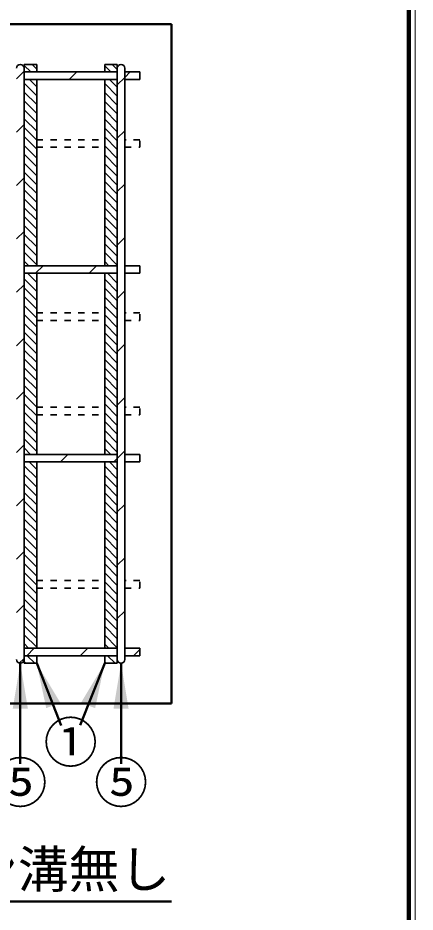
# Model space of a CAD drawing. Units: millimetres, scale not verified. Extents: x 100 to 4105, y 100 to 2870.
# Drawn here: x 3790 to 4105, y 1786 to 2497 of the extents above; entities that cross this region are included whole.
import ezdxf
from ezdxf.enums import TextEntityAlignment as Align

# ---------------------------------------------------------------- set-up
doc = ezdxf.new("R2010")
doc.units = ezdxf.units.MM
doc.header["$LTSCALE"] = 5
doc.linetypes.add('USER1', pattern=[2.2, 1, -1.2])
doc.layers.add('V-nasSTD', color=7, linetype='Continuous', lineweight=50)
doc.styles.add('ＭＳ ゴシック', font='')
doc.styles.get('ＭＳ ゴシック').set_extended_font_data('MS Gothic')

msp = doc.modelspace()

# ---------------------------------------------------------------- hatches: boundary and pattern name
at = {"layer": 'V-nasSTD'}
for points in [[(3797.552, 1947.848), (3791.552, 1983.848), (3785.552, 1947.848)], [(3817.723, 1950.344), (3812.139, 1948.149), (3804.552, 1983.848), (3823.307, 1952.539)], [(3839.797, 1952.539), (3858.552, 1983.848), (3850.965, 1948.149), (3845.381, 1950.344)], [(3877.552, 1947.848), (3871.552, 1983.848), (3865.552, 1947.848)]]:
    msp.add_hatch(color=256, dxfattribs=at).paths.add_polyline_path(points)

# ---------------------------------------------------------------- linework, layer by layer
at = {"layer": 'V-nasSTD', "lineweight": 100}
msp.add_line((4100, 105), (4100, 2865), dxfattribs=at)
at = {"layer": 'V-nasSTD'}
for p, q in [((3911.552, 2491.857), (3173.052, 2491.857)), ((3911.552, 1951.857), (3911.552, 2491.857)), ((3911.552, 2398.857), (3911.552, 2466.79)), ((3791.552, 1903.848), (3791.552, 1983.848)), ((3823.957, 1934.485), (3804.552, 1983.848)), ((3839.192, 1934.602), (3858.552, 1983.848)), ((3871.552, 1903.848), (3871.552, 1983.848)), ((3173.052, 1951.857), (3911.552, 1951.857)), ((3628.344, 1794.53), (3911.552, 1794.53))]:
    msp.add_line(p, q, dxfattribs=at)
at = {"layer": 'V-nasSTD', "lineweight": 35}
for p, q in [((3804.552, 2459.848), (3794.552, 2459.848)), ((3794.552, 2459.848), (3794.552, 2456.848)), ((3804.552, 2459.848), (3794.552, 2459.848)), ((3800.889, 2459.848), (3804.552, 2456.185)), ((3804.552, 2459.848), (3804.552, 2453.848)), ((3804.552, 2453.848), (3804.552, 2459.848)), ((3868.552, 2459.857), (3858.552, 2459.857)), ((3858.552, 2459.857), (3858.552, 2453.857)), ((3858.552, 2459.857), (3868.552, 2459.857)), ((3858.552, 2453.857), (3858.552, 2459.857)), ((3868.552, 2459.857), (3858.552, 2459.857)), ((3858.552, 2459.857), (3858.552, 2453.857)), ((3864.519, 2459.857), (3868.552, 2455.825)), ((3868.552, 2459.857), (3868.552, 2456.848)), ((3794.552, 2454.438), (3788.552, 2448.438)), ((3794.552, 2459.114), (3799.809, 2453.857)), ((3794.552, 2456.848), (3794.552, 1986.848)), ((3794.552, 2453.857), (3868.552, 2453.857)), ((3804.552, 2453.857), (3804.552, 2453.848)), ((3808.104, 2453.848), (3808.113, 2453.857)), ((3815.176, 2453.849), (3815.184, 2453.857)), ((3822.248, 2453.85), (3822.255, 2453.857)), ((3829.32, 2453.851), (3829.326, 2453.857)), ((3830.397, 2447.857), (3836.397, 2453.857)), ((3836.392, 2453.852), (3836.397, 2453.857)), ((3843.464, 2453.853), (3843.468, 2453.857)), ((3850.536, 2453.854), (3850.539, 2453.857)), ((3857.608, 2453.855), (3857.61, 2453.857)), ((3858.552, 2458.754), (3863.448, 2453.857)), ((3868.552, 2456.848), (3868.552, 1986.848)), ((3874.552, 2456.848), (3874.552, 1986.848)), ((3886.552, 2453.857), (3874.552, 2453.857)), ((3878.823, 2453.857), (3874.552, 2449.585)), ((3886.552, 2447.857), (3886.552, 2453.857)), ((3794.552, 2447.857), (3868.552, 2447.857)), ((3798.738, 2447.857), (3804.552, 2442.043)), ((3804.552, 2447.848), (3804.552, 2299.848)), ((3804.552, 2447.848), (3804.552, 2443.225)), ((3858.552, 2299.857), (3858.552, 2447.857)), ((3858.552, 2447.857), (3858.552, 2400.736)), ((3862.377, 2447.857), (3868.552, 2441.683)), ((3874.552, 2449.585), (3868.552, 2443.585)), ((3874.552, 2447.857), (3886.552, 2447.857)), ((3794.552, 2444.972), (3804.552, 2434.972)), ((3804.552, 2443.225), (3804.552, 2400.736)), ((3858.552, 2444.611), (3868.552, 2434.611)), ((3794.552, 2437.901), (3804.552, 2427.901)), ((3858.552, 2437.54), (3868.552, 2427.54)), ((3794.552, 2430.83), (3804.552, 2420.83)), ((3858.552, 2430.469), (3868.552, 2420.469)), ((3794.552, 2423.759), (3804.552, 2413.759)), ((3858.552, 2423.398), (3868.552, 2413.398)), ((3794.552, 2412.012), (3788.552, 2406.012)), ((3794.552, 2416.688), (3804.552, 2406.688)), ((3858.552, 2416.327), (3868.552, 2406.327)), ((3794.552, 2409.617), (3804.552, 2399.617)), ((3794.552, 2402.545), (3804.552, 2392.545)), ((3858.552, 2409.256), (3868.552, 2399.256)), ((3874.552, 2407.159), (3868.552, 2401.159)), ((3794.552, 2395.474), (3804.552, 2385.474)), ((3804.552, 2400.736), (3804.552, 2394.736)), ((3858.552, 2402.185), (3868.552, 2392.185)), ((3858.552, 2400.736), (3858.552, 2394.736)), ((3794.552, 2388.403), (3804.552, 2378.403)), ((3804.552, 2394.736), (3804.552, 2299.848)), ((3858.552, 2395.114), (3868.552, 2385.114)), ((3858.552, 2394.736), (3858.552, 2299.857)), ((3794.552, 2381.332), (3804.552, 2371.332)), ((3858.552, 2388.043), (3868.552, 2378.043)), ((3794.552, 2374.261), (3804.552, 2364.261)), ((3858.552, 2380.972), (3868.552, 2370.972)), ((3794.552, 2369.585), (3788.552, 2363.585)), ((3794.552, 2367.19), (3804.552, 2357.19)), ((3858.552, 2373.901), (3868.552, 2363.901)), ((3794.552, 2360.119), (3804.552, 2350.119)), ((3858.552, 2366.83), (3868.552, 2356.83)), ((3874.552, 2364.732), (3868.552, 2358.732)), ((3794.552, 2353.048), (3804.552, 2343.048)), ((3858.552, 2359.759), (3868.552, 2349.759)), ((3794.552, 2345.977), (3804.552, 2335.977)), ((3858.552, 2352.688), (3868.552, 2342.688)), ((3794.552, 2338.906), (3804.552, 2328.906)), ((3858.552, 2345.617), (3868.552, 2335.617)), ((3794.552, 2331.835), (3804.552, 2321.835)), ((3858.552, 2338.545), (3868.552, 2328.545)), ((3858.552, 2331.474), (3868.552, 2321.474)), ((3794.552, 2327.159), (3788.552, 2321.159)), ((3794.552, 2324.764), (3804.552, 2314.764)), ((3858.552, 2324.403), (3868.552, 2314.403)), ((3794.552, 2317.693), (3804.552, 2307.693)), ((3858.552, 2317.332), (3868.552, 2307.332)), ((3874.552, 2322.306), (3868.552, 2316.306)), ((3794.552, 2310.622), (3804.552, 2300.622)), ((3858.552, 2310.261), (3868.552, 2300.261)), ((3794.552, 2303.551), (3798.245, 2299.857)), ((3858.552, 2303.19), (3861.885, 2299.857)), ((3794.552, 2299.857), (3868.552, 2299.857)), ((3809.676, 2299.857), (3803.676, 2293.857)), ((3846.102, 2293.857), (3852.102, 2299.857)), ((3886.552, 2299.857), (3874.552, 2299.857)), ((3886.552, 2293.857), (3886.552, 2299.857)), ((3794.552, 2293.857), (3868.552, 2293.857)), ((3794.552, 2289.408), (3804.552, 2279.408)), ((3797.174, 2293.857), (3804.552, 2286.479)), ((3804.251, 2293.851), (3804.552, 2293.551)), ((3804.552, 2293.848), (3804.552, 2149.848)), ((3804.552, 2262.357), (3804.552, 2293.848)), ((3858.552, 2149.857), (3858.552, 2293.857)), ((3858.552, 2293.857), (3858.552, 2262.357)), ((3858.552, 2289.048), (3868.552, 2279.048)), ((3860.814, 2293.857), (3868.552, 2286.119)), ((3874.552, 2293.857), (3886.552, 2293.857)), ((3794.552, 2284.732), (3788.552, 2278.732)), ((3794.552, 2282.337), (3804.552, 2272.337)), ((3858.552, 2281.977), (3868.552, 2271.977)), ((3794.552, 2275.266), (3804.552, 2265.266)), ((3858.552, 2274.906), (3868.552, 2264.906)), ((3874.552, 2279.88), (3868.552, 2273.88)), ((3794.552, 2268.195), (3804.552, 2258.195)), ((3858.552, 2267.835), (3868.552, 2257.835)), ((3794.552, 2261.124), (3804.552, 2251.124)), ((3804.552, 2256.357), (3804.552, 2262.357)), ((3858.552, 2262.357), (3858.552, 2256.357)), ((3858.552, 2260.764), (3868.552, 2250.764)), ((3794.552, 2254.053), (3804.552, 2244.053)), ((3804.552, 2192.357), (3804.552, 2256.357)), ((3858.552, 2256.357), (3858.552, 2192.357)), ((3858.552, 2253.693), (3868.552, 2243.693)), ((3794.552, 2246.982), (3804.552, 2236.982)), ((3858.552, 2246.622), (3868.552, 2236.622)), ((3794.552, 2242.306), (3788.552, 2236.306)), ((3794.552, 2239.911), (3804.552, 2229.911)), ((3858.552, 2239.551), (3868.552, 2229.551)), ((3794.552, 2232.84), (3804.552, 2222.84)), ((3858.552, 2232.479), (3868.552, 2222.479)), ((3874.552, 2237.453), (3868.552, 2231.453)), ((3794.552, 2225.769), (3804.552, 2215.769)), ((3858.552, 2225.408), (3868.552, 2215.408)), ((3794.552, 2218.698), (3804.552, 2208.698)), ((3858.552, 2218.337), (3868.552, 2208.337)), ((3794.552, 2211.627), (3804.552, 2201.627)), ((3858.552, 2211.266), (3868.552, 2201.266)), ((3794.552, 2204.556), (3804.552, 2194.556)), ((3858.552, 2204.195), (3868.552, 2194.195)), ((3794.552, 2199.88), (3788.552, 2193.88)), ((3794.552, 2197.484), (3804.552, 2187.484)), ((3858.552, 2197.124), (3868.552, 2187.124)), ((3794.552, 2190.413), (3804.552, 2180.413)), ((3804.552, 2186.357), (3804.552, 2192.357)), ((3858.552, 2192.357), (3858.552, 2186.357)), ((3858.552, 2190.053), (3868.552, 2180.053)), ((3874.552, 2195.027), (3868.552, 2189.027)), ((3794.552, 2183.342), (3804.552, 2173.342)), ((3804.552, 2149.848), (3804.552, 2186.357)), ((3858.552, 2186.357), (3858.552, 2149.857)), ((3858.552, 2182.982), (3868.552, 2172.982)), ((3794.552, 2176.271), (3804.552, 2166.271)), ((3858.552, 2175.911), (3868.552, 2165.911)), ((3794.552, 2169.2), (3804.552, 2159.2)), ((3858.552, 2168.84), (3868.552, 2158.84)), ((3794.552, 2162.129), (3804.552, 2152.129)), ((3858.552, 2161.769), (3868.552, 2151.769)), ((3794.552, 2157.453), (3788.552, 2151.453)), ((3794.552, 2155.058), (3799.753, 2149.857)), ((3858.552, 2154.698), (3863.392, 2149.857)), ((3794.552, 2149.857), (3868.552, 2149.857)), ((3823.382, 2143.857), (3829.382, 2149.857)), ((3874.552, 2152.6), (3868.552, 2146.6)), ((3886.552, 2149.857), (3874.552, 2149.857)), ((3886.552, 2143.857), (3886.552, 2149.857)), ((3794.552, 2143.857), (3868.552, 2143.857)), ((3794.552, 2140.916), (3804.552, 2130.916)), ((3798.682, 2143.857), (3804.552, 2137.987)), ((3804.552, 2143.848), (3804.552, 1995.848)), ((3804.552, 2048.977), (3804.552, 2143.848)), ((3858.552, 1995.857), (3858.552, 2143.857)), ((3858.552, 2143.857), (3858.552, 2048.977)), ((3858.552, 2140.556), (3868.552, 2130.556)), ((3862.321, 2143.857), (3868.552, 2137.627)), ((3865.808, 2143.857), (3868.552, 2146.6)), ((3874.552, 2143.857), (3886.552, 2143.857)), ((3794.552, 2133.845), (3804.552, 2123.845)), ((3858.552, 2133.484), (3868.552, 2123.484)), ((3794.552, 2126.774), (3804.552, 2116.774)), ((3858.552, 2126.413), (3868.552, 2116.413)), ((3794.552, 2119.703), (3804.552, 2109.703)), ((3858.552, 2119.342), (3868.552, 2109.342)), ((3794.552, 2115.027), (3788.552, 2109.027)), ((3794.552, 2112.632), (3804.552, 2102.632)), ((3858.552, 2112.271), (3868.552, 2102.271)), ((3794.552, 2105.561), (3804.552, 2095.561)), ((3858.552, 2105.2), (3868.552, 2095.2)), ((3874.552, 2110.174), (3868.552, 2104.174)), ((3794.552, 2098.49), (3804.552, 2088.49)), ((3858.552, 2098.129), (3868.552, 2088.129)), ((3794.552, 2091.418), (3804.552, 2081.418)), ((3858.552, 2091.058), (3868.552, 2081.058)), ((3794.552, 2084.347), (3804.552, 2074.347)), ((3858.552, 2083.987), (3868.552, 2073.987)), ((3794.552, 2077.276), (3804.552, 2067.276)), ((3858.552, 2076.916), (3868.552, 2066.916)), ((3794.552, 2072.6), (3788.552, 2066.6)), ((3794.552, 2070.205), (3804.552, 2060.205)), ((3858.552, 2069.845), (3868.552, 2059.845)), ((3794.552, 2063.134), (3804.552, 2053.134)), ((3858.552, 2062.774), (3868.552, 2052.774)), ((3874.552, 2067.748), (3868.552, 2061.748)), ((3794.552, 2056.063), (3804.552, 2046.063)), ((3858.552, 2055.703), (3868.552, 2045.703)), ((3794.552, 2048.992), (3804.552, 2038.992)), ((3804.552, 2042.977), (3804.552, 2048.977)), ((3858.552, 2048.977), (3858.552, 2042.977)), ((3858.552, 2048.632), (3868.552, 2038.632)), ((3794.552, 2041.921), (3804.552, 2031.921)), ((3804.552, 1995.848), (3804.552, 2042.977)), ((3858.552, 2042.977), (3858.552, 1995.857)), ((3858.552, 2041.561), (3868.552, 2031.561)), ((3794.552, 2034.85), (3804.552, 2024.85)), ((3858.552, 2034.49), (3868.552, 2024.49)), ((3794.552, 2030.174), (3788.552, 2024.174)), ((3794.552, 2027.779), (3804.552, 2017.779)), ((3858.552, 2027.418), (3868.552, 2017.418)), ((3794.552, 2020.708), (3804.552, 2010.708)), ((3858.552, 2020.347), (3868.552, 2010.347)), ((3874.552, 2025.321), (3868.552, 2019.321)), ((3794.552, 2013.637), (3804.552, 2003.637)), ((3858.552, 2013.276), (3868.552, 2003.276)), ((3794.552, 2006.566), (3804.552, 1996.566)), ((3858.552, 2006.205), (3868.552, 1996.205)), ((3794.552, 1999.495), (3798.189, 1995.857)), ((3858.552, 1999.134), (3861.829, 1995.857)), ((3794.552, 1995.857), (3868.552, 1995.857)), ((3802.661, 1995.857), (3796.661, 1989.857)), ((3839.087, 1989.857), (3845.087, 1995.857)), ((3886.552, 1995.857), (3874.552, 1995.857)), ((3886.552, 1994.895), (3881.514, 1989.857)), ((3886.552, 1989.857), (3886.552, 1995.857)), ((3794.552, 1987.748), (3790.759, 1983.955)), ((3794.552, 1989.857), (3868.552, 1989.857)), ((3794.552, 1986.848), (3794.552, 1983.848)), ((3794.552, 1985.352), (3796.056, 1983.848)), ((3794.552, 1983.848), (3804.552, 1983.848)), ((3794.552, 1983.848), (3804.552, 1983.848)), ((3794.552, 1983.848), (3804.552, 1983.848)), ((3797.118, 1989.857), (3803.127, 1983.848)), ((3804.189, 1989.857), (3804.552, 1989.495)), ((3804.552, 1989.848), (3804.552, 1983.848)), ((3804.552, 1983.848), (3804.552, 1989.848)), ((3858.552, 1989.857), (3858.552, 1983.857)), ((3858.552, 1989.857), (3858.552, 1983.857)), ((3858.552, 1984.992), (3859.687, 1983.857)), ((3858.552, 1983.857), (3868.552, 1983.857)), ((3858.552, 1983.857), (3868.552, 1983.857)), ((3858.552, 1983.857), (3868.552, 1983.857)), ((3860.758, 1989.857), (3866.758, 1983.857)), ((3867.829, 1989.857), (3868.552, 1989.134)), ((3868.443, 1983.857), (3868.552, 1983.966)), ((3868.552, 1986.848), (3868.552, 1983.857)), ((3874.552, 1989.857), (3886.552, 1989.857))]:
    msp.add_line(p, q, dxfattribs=at)
at = {"layer": 'V-nasSTD', "linetype": 'USER1', "lineweight": 35}
for p, q in [((3804.552, 2400.033), (3858.552, 2400.033)), ((3886.552, 2400.033), (3874.552, 2400.033)), ((3886.552, 2394.033), (3886.552, 2400.033)), ((3804.552, 2394.033), (3858.552, 2394.033)), ((3874.552, 2394.033), (3886.552, 2394.033)), ((3804.552, 2262.357), (3858.552, 2262.357)), ((3886.552, 2262.357), (3874.552, 2262.357)), ((3886.552, 2256.357), (3886.552, 2262.357)), ((3804.552, 2256.357), (3858.552, 2256.357)), ((3874.552, 2256.357), (3886.552, 2256.357)), ((3804.552, 2187.357), (3858.552, 2187.357)), ((3886.552, 2187.357), (3874.552, 2187.357)), ((3886.552, 2181.357), (3886.552, 2187.357)), ((3804.552, 2181.357), (3858.552, 2181.357)), ((3874.552, 2181.357), (3886.552, 2181.357)), ((3804.552, 2049.68), (3858.552, 2049.68)), ((3886.552, 2049.68), (3874.552, 2049.68)), ((3886.552, 2043.68), (3886.552, 2049.68)), ((3804.552, 2043.68), (3858.552, 2043.68)), ((3874.552, 2043.68), (3886.552, 2043.68))]:
    msp.add_line(p, q, dxfattribs=at)
at = {"layer": 'V-nasSTD', "lineweight": 13}
msp.add_lwpolyline([(100, 100), (100, 2870), (4105, 2870), (4105, 100)], close=True, dxfattribs=at)
at = {"layer": 'V-nasSTD', "lineweight": 35}
for centre, start, end in [((3791.552, 2456.848), 0, 180), ((3871.552, 2456.848), 0, 180), ((3791.552, 1986.848), 180, 0), ((3871.552, 1986.848), 180, 0)]:
    msp.add_arc(centre, 3, start, end, dxfattribs=at)

# ---------------------------------------------------------------- texts
at = {"layer": 'V-nasSTD', "style": 'ＭＳ ゴシック'}
for s, height, p in [('①', 31.67, (3809.952, 1936.767)), ('⑤', 31.67, (3769.988, 1904.748)), ('⑤', 31.67, (3849.988, 1904.748)), ('パッキン溝無し', 29.56, (3628.344, 1834.85))]:
    msp.add_text(s, height=height, dxfattribs=at).set_placement(p, align=Align.TOP_LEFT)

doc.saveas('drawing.dxf')
